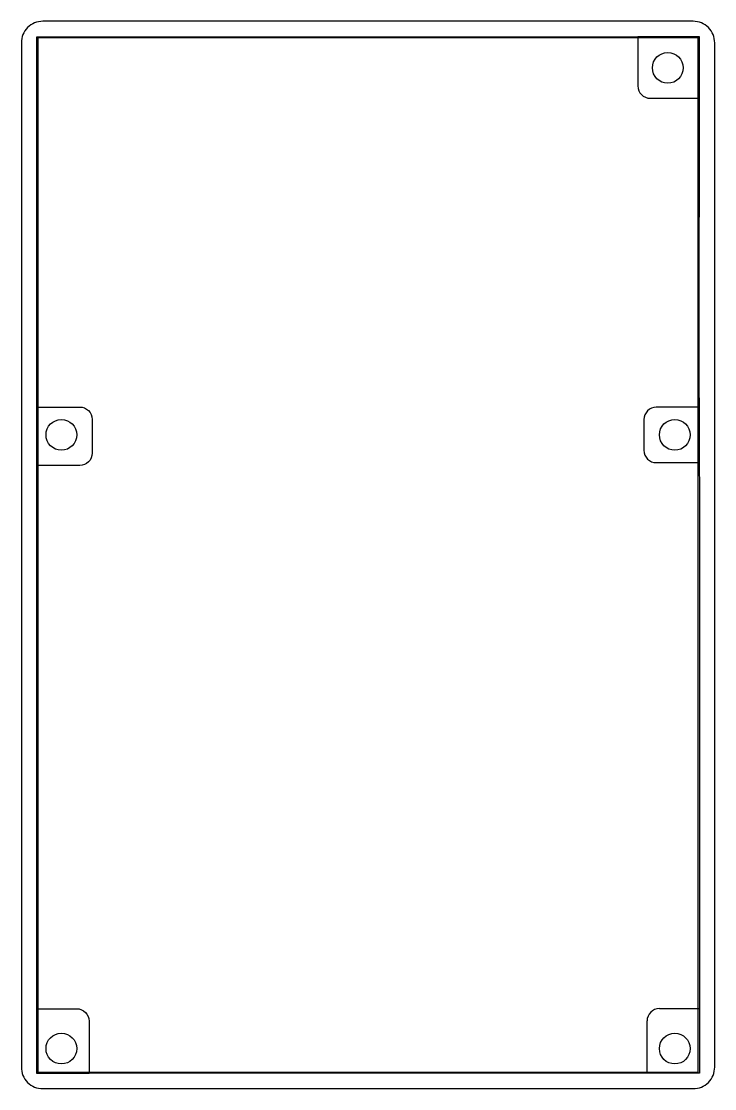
# Model space of a CAD drawing. Header units: millimetres. Extents: x -3 to 110, y -3 to 171.
import ezdxf

# ---------------------------------------------------------------- set-up
doc = ezdxf.new("R2010")
doc.units = ezdxf.units.MM
doc.layers.get('0').update_dxf_attribs({"linetype": 'CONTINUOUS'})

msp = doc.modelspace()

# ---------------------------------------------------------------- linework, layer by layer
for p, q in [((-0.2, -0.2), (-0.2, 168.19)), ((-0.2, 168.19), (107.51, 168.19)), ((107.51, 168.19), (97.51, 168.19)), ((97.51, 168.19), (97.51, 160.19)), ((107.5, 109.51), (107.51, 168.19)), ((107.51, 158.19), (107.51, 168.19)), ((99.51, 158.19), (107.51, 158.19)), ((-0.19, 97.55), (-0.19, 109.55)), ((107.5, 109.51), (107.5, 97.51)), ((107.5, 97.51), (107.51, 96.01)), ((107.51, 96.01), (107.51, -0.2)), ((-0.2, -0.22), (-0.2, 11.78)), ((101.01, 10.3), (107.51, 10.3)), ((107.51, 10.3), (107.51, -0.2)), ((99.01, -0.2), (99.01, 8.3)), ((107.51, -0.2), (-0.2, -0.2)), ((7.8, -0.22), (-0.2, -0.22)), ((107.51, -0.2), (99.01, -0.2))]:
    msp.add_line(p, q)
for points in [[(0.8, -2.7), (106.5, -2.7, 0.414214), (110, 0.8), (110, 167.19, 0.414214), (106.5, 170.69), (0.8, 170.69, 0.414214), (-2.7, 167.19), (-2.7, 0.8, 0.414214)], [(6.8, 98.53), (-0.2, 98.53), (-0.2, 108.03), (6.8, 108.03, -0.414214), (8.8, 106.03), (8.8, 100.53, -0.414214)], [(100.5, 99), (107.5, 99), (107.5, 108), (100.5, 108, 0.414214), (98.5, 106), (98.5, 101, 0.414214)], [(8.3, -0.22), (-0.2, -0.22), (-0.2, 10.28), (6.3, 10.28, -0.414214), (8.3, 8.28)]]:
    msp.add_lwpolyline(points, format="xyb", close=True)
msp.add_lwpolyline([(107.3, 0), (107.3, 96.01), (107.3, 97.51), (107.3, 109.51), (107.3, 167.99), (0, 167.99), (0, 0)], close=True)
for centre in [(102.37, 163.13), (3.81, 103.51), (103.51, 103.51), (3.81, 3.81), (103.51, 3.81)]:
    msp.add_circle(centre, 2.5)
for centre, start, end in [((99.51, 160.19), 180, 270), ((101.01, 8.3), 90, 180)]:
    msp.add_arc(centre, 2, start, end)

doc.saveas('drawing.dxf')
